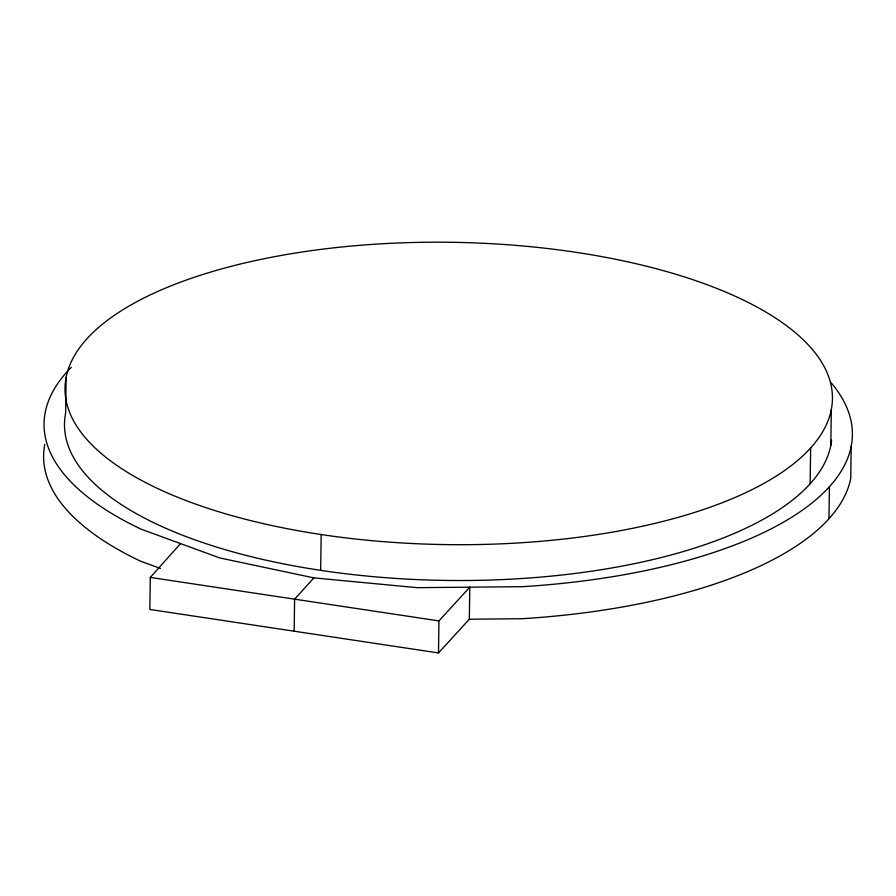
<?xml version="1.0" encoding="UTF-8"?>
<svg xmlns="http://www.w3.org/2000/svg" width="896" height="896" viewBox="0 0 896 896"><rect width="100%" height="100%" fill="white"/><g stroke="black" fill="none" stroke-linecap="round" stroke-linejoin="round"><path stroke-width="1.34" d="M66.136 377.294L65.632 413.112A383.757 151.178 0.8 0 0 425.544 579.925A383.757 151.178 0.8 0 0 831.622 440.014M180.533 543.592L150.293 577.427L149.845 609.459L438.491 652.949L469.336 619.214L469.784 587.182L438.939 620.917L438.491 652.949M294.168 631.21L294.616 599.166L313.869 577.875L417.11 587.675L522.469 586.678A404.208 159.23 0.8 0 0 831.074 382.738M320.667 570.36L321.171 534.531M810.13 483.795L810.634 447.966M828.968 518.739L829.416 486.696M830.816 445.413L831.309 409.595A383.757 151.178 0.8 0 0 283.013 255.125A383.757 151.178 0.8 0 0 231.851 515.614A383.757 151.178 0.8 0 0 831.309 409.595M851.2 446.275L850.752 478.318A404.208 159.23 0.8 0 1 522.021 618.722L469.336 619.214M150.293 577.427L438.939 620.917M313.869 577.875L219.789 557.95L141.277 529.245A404.208 159.23 0.8 0 1 71.266 367.371M160.451 568.467L140.829 561.288A404.208 159.23 0.8 0 1 44.8 444.293"/></g></svg>
